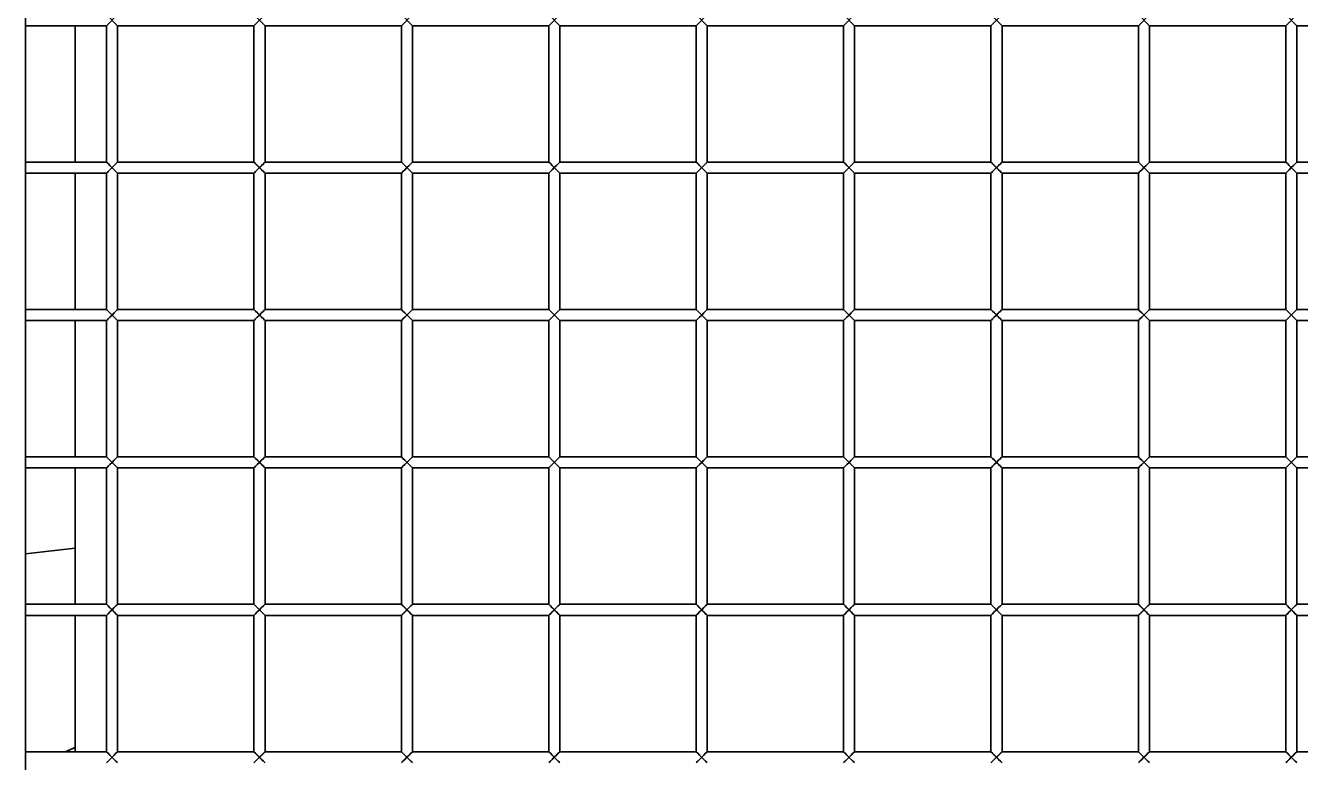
# Model space of a CAD drawing. Header units: millimetres. Extents: x 32496 to 166256, y 3504 to 23939.
# Drawn here: x 72119.5 to 72465.5, y 14009.7 to 14209.7 of the extents above; entities that cross this region are included whole.
import ezdxf

# ---------------------------------------------------------------- set-up
doc = ezdxf.new("R2010")
doc.units = ezdxf.units.MM
doc.layers.get('0').update_dxf_attribs({"lineweight": 35})

# ---------------------------------------------------------------- blocks, each defined once
blk = doc.blocks.new('8-1250')
at = {"linetype": 'Continuous'}
for p, q in [((-926.63, -32393.79), (-926.63, -33324.79)), ((-904.63, -32761.79), (-901.63, -32758.79)), ((-904.63, -32758.79), (-901.63, -32761.79)), ((-864.63, -32761.79), (-861.63, -32758.79)), ((-864.63, -32758.79), (-861.63, -32761.79)), ((-824.63, -32761.79), (-821.63, -32758.79)), ((-824.63, -32758.79), (-821.63, -32761.79)), ((-784.63, -32761.79), (-781.63, -32758.79)), ((-784.63, -32758.79), (-781.63, -32761.79)), ((-744.63, -32761.79), (-741.63, -32758.79)), ((-744.63, -32758.79), (-741.63, -32761.79)), ((-704.63, -32761.79), (-701.63, -32758.79)), ((-704.63, -32758.79), (-701.63, -32761.79)), ((-664.63, -32761.79), (-661.63, -32758.79)), ((-664.63, -32758.79), (-661.63, -32761.79)), ((-624.63, -32761.79), (-621.63, -32758.79)), ((-624.63, -32758.79), (-621.63, -32761.79)), ((-584.63, -32761.79), (-581.63, -32758.79)), ((-584.63, -32758.79), (-581.63, -32761.79)), ((-926.63, -32761.79), (-904.63, -32761.79)), ((-913.13, -32761.79), (-913.13, -32798.79)), ((-904.63, -32761.79), (-904.63, -32798.79)), ((-901.63, -32761.79), (-864.63, -32761.79)), ((-901.63, -32761.79), (-901.63, -32798.79)), ((-864.63, -32761.79), (-864.63, -32798.79)), ((-861.63, -32761.79), (-824.63, -32761.79)), ((-861.63, -32761.79), (-861.63, -32798.79)), ((-824.63, -32761.79), (-824.63, -32798.79)), ((-821.63, -32761.79), (-784.63, -32761.79)), ((-821.63, -32761.79), (-821.63, -32798.79)), ((-784.63, -32761.79), (-784.63, -32798.79)), ((-781.63, -32761.79), (-744.63, -32761.79)), ((-781.63, -32761.79), (-781.63, -32798.79)), ((-744.63, -32761.79), (-744.63, -32798.79)), ((-741.63, -32761.79), (-704.63, -32761.79)), ((-741.63, -32761.79), (-741.63, -32798.79)), ((-704.63, -32761.79), (-704.63, -32798.79)), ((-701.63, -32761.79), (-664.63, -32761.79)), ((-701.63, -32761.79), (-701.63, -32798.79)), ((-664.63, -32761.79), (-664.63, -32798.79)), ((-661.63, -32761.79), (-624.63, -32761.79)), ((-661.63, -32761.79), (-661.63, -32798.79)), ((-624.63, -32761.79), (-624.63, -32798.79)), ((-621.63, -32761.79), (-584.63, -32761.79)), ((-621.63, -32761.79), (-621.63, -32798.79)), ((-584.63, -32761.79), (-584.63, -32798.79)), ((-581.63, -32761.79), (-544.63, -32761.79)), ((-581.63, -32761.79), (-581.63, -32798.79)), ((-926.63, -32798.79), (-904.63, -32798.79)), ((-904.63, -32801.79), (-901.63, -32798.79)), ((-904.63, -32798.79), (-901.63, -32801.79)), ((-901.63, -32798.79), (-864.63, -32798.79)), ((-864.63, -32801.79), (-861.63, -32798.79)), ((-864.63, -32798.79), (-861.63, -32801.79)), ((-861.63, -32798.79), (-824.63, -32798.79)), ((-824.63, -32801.79), (-821.63, -32798.79)), ((-824.63, -32798.79), (-821.63, -32801.79)), ((-821.63, -32798.79), (-784.63, -32798.79)), ((-784.63, -32801.79), (-781.63, -32798.79)), ((-784.63, -32798.79), (-781.63, -32801.79)), ((-781.63, -32798.79), (-744.63, -32798.79)), ((-744.63, -32801.79), (-741.63, -32798.79)), ((-744.63, -32798.79), (-741.63, -32801.79)), ((-741.63, -32798.79), (-704.63, -32798.79)), ((-704.63, -32801.79), (-701.63, -32798.79)), ((-704.63, -32798.79), (-701.63, -32801.79)), ((-701.63, -32798.79), (-664.63, -32798.79)), ((-664.63, -32801.79), (-661.63, -32798.79)), ((-664.63, -32798.79), (-661.63, -32801.79)), ((-661.63, -32798.79), (-624.63, -32798.79)), ((-624.63, -32801.79), (-621.63, -32798.79)), ((-624.63, -32798.79), (-621.63, -32801.79)), ((-621.63, -32798.79), (-584.63, -32798.79)), ((-584.63, -32801.79), (-581.63, -32798.79)), ((-584.63, -32798.79), (-581.63, -32801.79)), ((-581.63, -32798.79), (-544.63, -32798.79)), ((-926.63, -32801.79), (-904.63, -32801.79)), ((-913.13, -32801.79), (-913.13, -32838.79)), ((-904.63, -32801.79), (-904.63, -32838.79)), ((-901.63, -32801.79), (-864.63, -32801.79)), ((-901.63, -32801.79), (-901.63, -32838.79)), ((-864.63, -32801.79), (-864.63, -32838.79)), ((-861.63, -32801.79), (-824.63, -32801.79)), ((-861.63, -32801.79), (-861.63, -32838.79)), ((-824.63, -32801.79), (-824.63, -32838.79)), ((-821.63, -32801.79), (-784.63, -32801.79)), ((-821.63, -32801.79), (-821.63, -32838.79)), ((-784.63, -32801.79), (-784.63, -32838.79)), ((-781.63, -32801.79), (-744.63, -32801.79)), ((-781.63, -32801.79), (-781.63, -32838.79)), ((-744.63, -32801.79), (-744.63, -32838.79)), ((-741.63, -32801.79), (-704.63, -32801.79)), ((-741.63, -32801.79), (-741.63, -32838.79)), ((-704.63, -32801.79), (-704.63, -32838.79)), ((-701.63, -32801.79), (-664.63, -32801.79)), ((-701.63, -32801.79), (-701.63, -32838.79)), ((-664.63, -32801.79), (-664.63, -32838.79)), ((-661.63, -32801.79), (-624.63, -32801.79)), ((-661.63, -32801.79), (-661.63, -32838.79)), ((-624.63, -32801.79), (-624.63, -32838.79)), ((-621.63, -32801.79), (-584.63, -32801.79)), ((-621.63, -32801.79), (-621.63, -32838.79)), ((-584.63, -32801.79), (-584.63, -32838.79)), ((-581.63, -32801.79), (-544.63, -32801.79)), ((-581.63, -32801.79), (-581.63, -32838.79)), ((-926.63, -32838.79), (-904.63, -32838.79)), ((-904.63, -32841.79), (-901.63, -32838.79)), ((-904.63, -32838.79), (-901.63, -32841.79)), ((-901.63, -32838.79), (-864.63, -32838.79)), ((-864.63, -32841.79), (-861.63, -32838.79)), ((-864.63, -32838.79), (-861.63, -32841.79)), ((-861.63, -32838.79), (-824.63, -32838.79)), ((-824.63, -32841.79), (-821.63, -32838.79)), ((-824.63, -32838.79), (-821.63, -32841.79)), ((-821.63, -32838.79), (-784.63, -32838.79)), ((-784.63, -32841.79), (-781.63, -32838.79)), ((-784.63, -32838.79), (-781.63, -32841.79)), ((-781.63, -32838.79), (-744.63, -32838.79)), ((-744.63, -32841.79), (-741.63, -32838.79)), ((-744.63, -32838.79), (-741.63, -32841.79)), ((-741.63, -32838.79), (-704.63, -32838.79)), ((-704.63, -32841.79), (-701.63, -32838.79)), ((-704.63, -32838.79), (-701.63, -32841.79)), ((-701.63, -32838.79), (-664.63, -32838.79)), ((-664.63, -32841.79), (-661.63, -32838.79)), ((-664.63, -32838.79), (-661.63, -32841.79)), ((-661.63, -32838.79), (-624.63, -32838.79)), ((-624.63, -32841.79), (-621.63, -32838.79)), ((-624.63, -32838.79), (-621.63, -32841.79)), ((-621.63, -32838.79), (-584.63, -32838.79)), ((-584.63, -32841.79), (-581.63, -32838.79)), ((-584.63, -32838.79), (-581.63, -32841.79)), ((-581.63, -32838.79), (-544.63, -32838.79)), ((-926.63, -32841.79), (-904.63, -32841.79)), ((-913.13, -32841.79), (-913.13, -32878.79)), ((-904.63, -32841.79), (-904.63, -32878.79)), ((-901.63, -32841.79), (-864.63, -32841.79)), ((-901.63, -32841.79), (-901.63, -32878.79)), ((-864.63, -32841.79), (-864.63, -32878.79)), ((-861.63, -32841.79), (-824.63, -32841.79)), ((-861.63, -32841.79), (-861.63, -32878.79)), ((-824.63, -32841.79), (-824.63, -32878.79)), ((-821.63, -32841.79), (-784.63, -32841.79)), ((-821.63, -32841.79), (-821.63, -32878.79)), ((-784.63, -32841.79), (-784.63, -32878.79)), ((-781.63, -32841.79), (-744.63, -32841.79)), ((-781.63, -32841.79), (-781.63, -32878.79)), ((-744.63, -32841.79), (-744.63, -32878.79)), ((-741.63, -32841.79), (-704.63, -32841.79)), ((-741.63, -32841.79), (-741.63, -32878.79)), ((-704.63, -32841.79), (-704.63, -32878.79)), ((-701.63, -32841.79), (-664.63, -32841.79)), ((-701.63, -32841.79), (-701.63, -32878.79)), ((-664.63, -32841.79), (-664.63, -32878.79)), ((-661.63, -32841.79), (-624.63, -32841.79)), ((-661.63, -32841.79), (-661.63, -32878.79)), ((-624.63, -32841.79), (-624.63, -32878.79)), ((-621.63, -32841.79), (-584.63, -32841.79)), ((-621.63, -32841.79), (-621.63, -32878.79)), ((-584.63, -32841.79), (-584.63, -32878.79)), ((-581.63, -32841.79), (-544.63, -32841.79)), ((-581.63, -32841.79), (-581.63, -32878.79)), ((-926.63, -32878.79), (-904.63, -32878.79)), ((-904.63, -32881.79), (-901.63, -32878.79)), ((-904.63, -32878.79), (-901.63, -32881.79)), ((-901.63, -32878.79), (-864.63, -32878.79)), ((-864.63, -32881.79), (-861.63, -32878.79)), ((-864.63, -32878.79), (-861.63, -32881.79)), ((-861.63, -32878.79), (-824.63, -32878.79)), ((-824.63, -32881.79), (-821.63, -32878.79)), ((-824.63, -32878.79), (-821.63, -32881.79)), ((-821.63, -32878.79), (-784.63, -32878.79)), ((-784.63, -32881.79), (-781.63, -32878.79)), ((-784.63, -32878.79), (-781.63, -32881.79)), ((-781.63, -32878.79), (-744.63, -32878.79)), ((-744.63, -32881.79), (-741.63, -32878.79)), ((-744.63, -32878.79), (-741.63, -32881.79)), ((-741.63, -32878.79), (-704.63, -32878.79)), ((-704.63, -32881.79), (-701.63, -32878.79)), ((-704.63, -32878.79), (-701.63, -32881.79)), ((-701.63, -32878.79), (-664.63, -32878.79)), ((-664.63, -32881.79), (-661.63, -32878.79)), ((-664.63, -32878.79), (-661.63, -32881.79)), ((-661.63, -32878.79), (-624.63, -32878.79)), ((-624.63, -32881.79), (-621.63, -32878.79)), ((-624.63, -32878.79), (-621.63, -32881.79)), ((-621.63, -32878.79), (-584.63, -32878.79)), ((-584.63, -32881.79), (-581.63, -32878.79)), ((-584.63, -32878.79), (-581.63, -32881.79)), ((-581.63, -32878.79), (-544.63, -32878.79)), ((-926.63, -32881.79), (-904.63, -32881.79)), ((-913.13, -32881.79), (-913.13, -32918.79)), ((-904.63, -32881.79), (-904.63, -32918.79)), ((-901.63, -32881.79), (-864.63, -32881.79)), ((-901.63, -32881.79), (-901.63, -32918.79)), ((-864.63, -32881.79), (-864.63, -32918.79)), ((-861.63, -32881.79), (-824.63, -32881.79)), ((-861.63, -32881.79), (-861.63, -32918.79)), ((-824.63, -32881.79), (-824.63, -32918.79)), ((-821.63, -32881.79), (-784.63, -32881.79)), ((-821.63, -32881.79), (-821.63, -32918.79)), ((-784.63, -32881.79), (-784.63, -32918.79)), ((-781.63, -32881.79), (-744.63, -32881.79)), ((-781.63, -32881.79), (-781.63, -32918.79)), ((-744.63, -32881.79), (-744.63, -32918.79)), ((-741.63, -32881.79), (-704.63, -32881.79)), ((-741.63, -32881.79), (-741.63, -32918.79)), ((-704.63, -32881.79), (-704.63, -32918.79)), ((-701.63, -32881.79), (-664.63, -32881.79)), ((-701.63, -32881.79), (-701.63, -32918.79)), ((-664.63, -32881.79), (-664.63, -32918.79)), ((-661.63, -32881.79), (-624.63, -32881.79)), ((-661.63, -32881.79), (-661.63, -32918.79)), ((-624.63, -32881.79), (-624.63, -32918.79)), ((-621.63, -32881.79), (-584.63, -32881.79)), ((-621.63, -32881.79), (-621.63, -32918.79)), ((-584.63, -32881.79), (-584.63, -32918.79)), ((-581.63, -32881.79), (-544.63, -32881.79)), ((-581.63, -32881.79), (-581.63, -32918.79)), ((-913.13, -32903.55), (-926.63, -32905.12)), ((-926.63, -32918.79), (-904.63, -32918.79)), ((-926.63, -32921.79), (-904.63, -32921.79)), ((-913.13, -32921.79), (-913.13, -32958.79)), ((-904.63, -32921.79), (-901.63, -32918.79)), ((-904.63, -32918.79), (-901.63, -32921.79)), ((-904.63, -32921.79), (-904.63, -32958.79)), ((-901.63, -32918.79), (-864.63, -32918.79)), ((-901.63, -32921.79), (-864.63, -32921.79)), ((-901.63, -32921.79), (-901.63, -32958.79)), ((-864.63, -32921.79), (-861.63, -32918.79)), ((-864.63, -32918.79), (-861.63, -32921.79)), ((-864.63, -32921.79), (-864.63, -32958.79)), ((-861.63, -32918.79), (-824.63, -32918.79)), ((-861.63, -32921.79), (-824.63, -32921.79)), ((-861.63, -32921.79), (-861.63, -32958.79)), ((-824.63, -32921.79), (-821.63, -32918.79)), ((-824.63, -32918.79), (-821.63, -32921.79)), ((-824.63, -32921.79), (-824.63, -32958.79)), ((-821.63, -32918.79), (-784.63, -32918.79)), ((-821.63, -32921.79), (-784.63, -32921.79)), ((-821.63, -32921.79), (-821.63, -32958.79)), ((-784.63, -32921.79), (-781.63, -32918.79)), ((-784.63, -32918.79), (-781.63, -32921.79)), ((-784.63, -32921.79), (-784.63, -32958.79)), ((-781.63, -32918.79), (-744.63, -32918.79)), ((-781.63, -32921.79), (-744.63, -32921.79)), ((-781.63, -32921.79), (-781.63, -32958.79)), ((-744.63, -32921.79), (-741.63, -32918.79)), ((-744.63, -32918.79), (-741.63, -32921.79)), ((-744.63, -32921.79), (-744.63, -32958.79)), ((-741.63, -32918.79), (-704.63, -32918.79)), ((-741.63, -32921.79), (-704.63, -32921.79)), ((-741.63, -32921.79), (-741.63, -32958.79)), ((-704.63, -32921.79), (-701.63, -32918.79)), ((-704.63, -32918.79), (-701.63, -32921.79)), ((-704.63, -32921.79), (-704.63, -32958.79)), ((-701.63, -32918.79), (-664.63, -32918.79)), ((-701.63, -32921.79), (-664.63, -32921.79)), ((-701.63, -32921.79), (-701.63, -32958.79)), ((-664.63, -32921.79), (-661.63, -32918.79)), ((-664.63, -32918.79), (-661.63, -32921.79)), ((-664.63, -32921.79), (-664.63, -32958.79)), ((-661.63, -32918.79), (-624.63, -32918.79)), ((-661.63, -32921.79), (-624.63, -32921.79)), ((-661.63, -32921.79), (-661.63, -32958.79)), ((-624.63, -32921.79), (-621.63, -32918.79)), ((-624.63, -32918.79), (-621.63, -32921.79)), ((-624.63, -32921.79), (-624.63, -32958.79)), ((-621.63, -32918.79), (-584.63, -32918.79)), ((-621.63, -32921.79), (-584.63, -32921.79)), ((-621.63, -32921.79), (-621.63, -32958.79)), ((-584.63, -32921.79), (-581.63, -32918.79)), ((-584.63, -32918.79), (-581.63, -32921.79)), ((-584.63, -32921.79), (-584.63, -32958.79)), ((-581.63, -32918.79), (-544.63, -32918.79)), ((-581.63, -32921.79), (-544.63, -32921.79)), ((-581.63, -32921.79), (-581.63, -32958.79)), ((-926.63, -32958.79), (-904.63, -32958.79)), ((-913.13, -32957.68), (-915.83, -32958.79)), ((-904.63, -32961.79), (-901.63, -32958.79)), ((-904.63, -32958.79), (-901.63, -32961.79)), ((-901.63, -32958.79), (-864.63, -32958.79)), ((-864.63, -32961.79), (-861.63, -32958.79)), ((-864.63, -32958.79), (-861.63, -32961.79)), ((-861.63, -32958.79), (-824.63, -32958.79)), ((-824.63, -32961.79), (-821.63, -32958.79)), ((-824.63, -32958.79), (-821.63, -32961.79)), ((-821.63, -32958.79), (-784.63, -32958.79)), ((-784.63, -32961.79), (-781.63, -32958.79)), ((-784.63, -32958.79), (-781.63, -32961.79)), ((-781.63, -32958.79), (-744.63, -32958.79)), ((-744.63, -32961.79), (-741.63, -32958.79)), ((-744.63, -32958.79), (-741.63, -32961.79)), ((-741.63, -32958.79), (-704.63, -32958.79)), ((-704.63, -32961.79), (-701.63, -32958.79)), ((-704.63, -32958.79), (-701.63, -32961.79)), ((-701.63, -32958.79), (-664.63, -32958.79)), ((-664.63, -32961.79), (-661.63, -32958.79)), ((-664.63, -32958.79), (-661.63, -32961.79)), ((-661.63, -32958.79), (-624.63, -32958.79)), ((-624.63, -32961.79), (-621.63, -32958.79)), ((-624.63, -32958.79), (-621.63, -32961.79)), ((-621.63, -32958.79), (-584.63, -32958.79)), ((-584.63, -32961.79), (-581.63, -32958.79)), ((-584.63, -32958.79), (-581.63, -32961.79)), ((-581.63, -32958.79), (-544.63, -32958.79))]:
    blk.add_line(p, q, dxfattribs=at)
for points in [[(-904.63, -32798.79), (-904.2, -32799.22), (-903.71, -32799.71), (-902.54, -32800.88)], [(-903.13, -32800.29), (-903.72, -32800.88), (-904.19, -32801.35), (-904.51, -32801.67)], [(-903.13, -32800.29), (-902.54, -32799.7), (-902.07, -32799.23), (-901.74, -32798.9)], [(-864.63, -32798.79), (-864.2, -32799.22), (-863.71, -32799.71), (-862.54, -32800.88)], [(-863.13, -32800.29), (-863.72, -32800.88), (-864.19, -32801.35), (-864.51, -32801.67)], [(-863.13, -32800.29), (-862.54, -32799.7), (-862.07, -32799.23), (-861.74, -32798.9)], [(-824.63, -32798.79), (-824.2, -32799.22), (-823.71, -32799.71), (-822.54, -32800.88)], [(-823.13, -32800.29), (-823.72, -32800.88), (-824.19, -32801.35), (-824.51, -32801.67)], [(-823.13, -32800.29), (-822.54, -32799.7), (-822.07, -32799.23), (-821.74, -32798.9)], [(-784.63, -32798.79), (-784.2, -32799.22), (-783.71, -32799.71), (-782.54, -32800.88)], [(-783.13, -32800.29), (-783.72, -32800.88), (-784.19, -32801.35), (-784.51, -32801.67)], [(-783.13, -32800.29), (-782.54, -32799.7), (-782.07, -32799.23), (-781.74, -32798.9)], [(-744.63, -32798.79), (-744.2, -32799.22), (-743.71, -32799.71), (-742.54, -32800.88)], [(-743.13, -32800.29), (-743.72, -32800.88), (-744.19, -32801.35), (-744.51, -32801.67)], [(-743.13, -32800.29), (-742.54, -32799.7), (-742.07, -32799.23), (-741.74, -32798.9)], [(-704.63, -32798.79), (-704.2, -32799.22), (-703.71, -32799.71), (-702.54, -32800.88)], [(-703.13, -32800.29), (-703.72, -32800.88), (-704.19, -32801.35), (-704.51, -32801.67)], [(-703.13, -32800.29), (-702.54, -32799.7), (-702.07, -32799.23), (-701.74, -32798.9)], [(-664.63, -32798.79), (-664.2, -32799.22), (-663.71, -32799.71), (-662.54, -32800.88)], [(-663.13, -32800.29), (-663.72, -32800.88), (-664.19, -32801.35), (-664.51, -32801.67)], [(-663.13, -32800.29), (-662.54, -32799.7), (-662.07, -32799.23), (-661.74, -32798.9)], [(-624.63, -32798.79), (-624.2, -32799.22), (-623.71, -32799.71), (-622.54, -32800.88)], [(-623.13, -32800.29), (-623.72, -32800.88), (-624.19, -32801.35), (-624.51, -32801.67)], [(-623.13, -32800.29), (-622.54, -32799.7), (-622.07, -32799.23), (-621.74, -32798.9)], [(-584.63, -32798.79), (-584.2, -32799.22), (-583.71, -32799.71), (-582.54, -32800.88)], [(-583.13, -32800.29), (-583.72, -32800.88), (-584.19, -32801.35), (-584.51, -32801.67)], [(-583.13, -32800.29), (-582.54, -32799.7), (-582.07, -32799.23), (-581.74, -32798.9)], [(-901.74, -32801.67), (-902.07, -32801.35), (-902.54, -32800.88)], [(-861.74, -32801.67), (-862.07, -32801.35), (-862.54, -32800.88)], [(-821.74, -32801.67), (-822.07, -32801.35), (-822.54, -32800.88)], [(-781.74, -32801.67), (-782.07, -32801.35), (-782.54, -32800.88)], [(-741.74, -32801.67), (-742.07, -32801.35), (-742.54, -32800.88)], [(-701.74, -32801.67), (-702.07, -32801.35), (-702.54, -32800.88)], [(-661.74, -32801.67), (-662.07, -32801.35), (-662.54, -32800.88)], [(-621.74, -32801.67), (-622.07, -32801.35), (-622.54, -32800.88)], [(-581.74, -32801.67), (-582.07, -32801.35), (-582.54, -32800.88)], [(-904.63, -32838.79), (-904.2, -32839.22), (-903.71, -32839.71), (-902.54, -32840.88)], [(-864.63, -32838.79), (-864.2, -32839.22), (-863.71, -32839.71), (-862.54, -32840.88)], [(-824.63, -32838.79), (-824.2, -32839.22), (-823.71, -32839.71), (-822.54, -32840.88)], [(-784.63, -32838.79), (-784.2, -32839.22), (-783.71, -32839.71), (-782.54, -32840.88)], [(-744.63, -32838.79), (-744.2, -32839.22), (-743.71, -32839.71), (-742.54, -32840.88)], [(-704.63, -32838.79), (-704.2, -32839.22), (-703.71, -32839.71), (-702.54, -32840.88)], [(-664.63, -32838.79), (-664.2, -32839.22), (-663.71, -32839.71), (-662.54, -32840.88)], [(-624.63, -32838.79), (-624.2, -32839.22), (-623.71, -32839.71), (-622.54, -32840.88)], [(-584.63, -32838.79), (-584.2, -32839.22), (-583.71, -32839.71), (-582.54, -32840.88)], [(-903.13, -32840.29), (-903.72, -32840.88), (-904.19, -32841.35), (-904.51, -32841.67)], [(-903.13, -32840.29), (-902.54, -32839.7), (-902.07, -32839.23), (-901.74, -32838.9)], [(-901.74, -32841.67), (-902.07, -32841.35), (-902.54, -32840.88)], [(-863.13, -32840.29), (-863.72, -32840.88), (-864.19, -32841.35), (-864.51, -32841.67)], [(-863.13, -32840.29), (-862.54, -32839.7), (-862.07, -32839.23), (-861.74, -32838.9)], [(-861.74, -32841.67), (-862.07, -32841.35), (-862.54, -32840.88)], [(-823.13, -32840.29), (-823.72, -32840.88), (-824.19, -32841.35), (-824.51, -32841.67)], [(-823.13, -32840.29), (-822.54, -32839.7), (-822.07, -32839.23), (-821.74, -32838.9)], [(-821.74, -32841.67), (-822.07, -32841.35), (-822.54, -32840.88)], [(-783.13, -32840.29), (-783.72, -32840.88), (-784.19, -32841.35), (-784.51, -32841.67)], [(-783.13, -32840.29), (-782.54, -32839.7), (-782.07, -32839.23), (-781.74, -32838.9)], [(-781.74, -32841.67), (-782.07, -32841.35), (-782.54, -32840.88)], [(-743.13, -32840.29), (-743.72, -32840.88), (-744.19, -32841.35), (-744.51, -32841.67)], [(-743.13, -32840.29), (-742.54, -32839.7), (-742.07, -32839.23), (-741.74, -32838.9)], [(-741.74, -32841.67), (-742.07, -32841.35), (-742.54, -32840.88)], [(-703.13, -32840.29), (-703.72, -32840.88), (-704.19, -32841.35), (-704.51, -32841.67)], [(-703.13, -32840.29), (-702.54, -32839.7), (-702.07, -32839.23), (-701.74, -32838.9)], [(-701.74, -32841.67), (-702.07, -32841.35), (-702.54, -32840.88)], [(-663.13, -32840.29), (-663.72, -32840.88), (-664.19, -32841.35), (-664.51, -32841.67)], [(-663.13, -32840.29), (-662.54, -32839.7), (-662.07, -32839.23), (-661.74, -32838.9)], [(-661.74, -32841.67), (-662.07, -32841.35), (-662.54, -32840.88)], [(-623.13, -32840.29), (-623.72, -32840.88), (-624.19, -32841.35), (-624.51, -32841.67)], [(-623.13, -32840.29), (-622.54, -32839.7), (-622.07, -32839.23), (-621.74, -32838.9)], [(-621.74, -32841.67), (-622.07, -32841.35), (-622.54, -32840.88)], [(-583.13, -32840.29), (-583.72, -32840.88), (-584.19, -32841.35), (-584.51, -32841.67)], [(-583.13, -32840.29), (-582.54, -32839.7), (-582.07, -32839.23), (-581.74, -32838.9)], [(-581.74, -32841.67), (-582.07, -32841.35), (-582.54, -32840.88)], [(-904.63, -32878.79), (-904.2, -32879.22), (-903.71, -32879.71), (-902.54, -32880.88)], [(-903.13, -32880.29), (-903.72, -32880.88), (-904.19, -32881.35), (-904.51, -32881.67)], [(-903.13, -32880.29), (-902.54, -32879.7), (-902.07, -32879.23), (-901.74, -32878.9)], [(-864.63, -32878.79), (-864.2, -32879.22), (-863.71, -32879.71), (-862.54, -32880.88)], [(-863.13, -32880.29), (-863.72, -32880.88), (-864.19, -32881.35), (-864.51, -32881.67)], [(-863.13, -32880.29), (-862.54, -32879.7), (-862.07, -32879.23), (-861.74, -32878.9)], [(-824.63, -32878.79), (-824.2, -32879.22), (-823.71, -32879.71), (-822.54, -32880.88)], [(-823.13, -32880.29), (-823.72, -32880.88), (-824.19, -32881.35), (-824.51, -32881.67)], [(-823.13, -32880.29), (-822.54, -32879.7), (-822.07, -32879.23), (-821.74, -32878.9)], [(-784.63, -32878.79), (-784.2, -32879.22), (-783.71, -32879.71), (-782.54, -32880.88)], [(-783.13, -32880.29), (-783.72, -32880.88), (-784.19, -32881.35), (-784.51, -32881.67)], [(-783.13, -32880.29), (-782.54, -32879.7), (-782.07, -32879.23), (-781.74, -32878.9)], [(-744.63, -32878.79), (-744.2, -32879.22), (-743.71, -32879.71), (-742.54, -32880.88)], [(-743.13, -32880.29), (-743.72, -32880.88), (-744.19, -32881.35), (-744.51, -32881.67)], [(-743.13, -32880.29), (-742.54, -32879.7), (-742.07, -32879.23), (-741.74, -32878.9)], [(-704.63, -32878.79), (-704.2, -32879.22), (-703.71, -32879.71), (-702.54, -32880.88)], [(-703.13, -32880.29), (-703.72, -32880.88), (-704.19, -32881.35), (-704.51, -32881.67)], [(-703.13, -32880.29), (-702.54, -32879.7), (-702.07, -32879.23), (-701.74, -32878.9)], [(-664.63, -32878.79), (-664.2, -32879.22), (-663.71, -32879.71), (-662.54, -32880.88)], [(-663.13, -32880.29), (-663.72, -32880.88), (-664.19, -32881.35), (-664.51, -32881.67)], [(-663.13, -32880.29), (-662.54, -32879.7), (-662.07, -32879.23), (-661.74, -32878.9)], [(-624.63, -32878.79), (-624.2, -32879.22), (-623.71, -32879.71), (-622.54, -32880.88)], [(-623.13, -32880.29), (-623.72, -32880.88), (-624.19, -32881.35), (-624.51, -32881.67)], [(-623.13, -32880.29), (-622.54, -32879.7), (-622.07, -32879.23), (-621.74, -32878.9)], [(-584.63, -32878.79), (-584.2, -32879.22), (-583.71, -32879.71), (-582.54, -32880.88)], [(-583.13, -32880.29), (-583.72, -32880.88), (-584.19, -32881.35), (-584.51, -32881.67)], [(-583.13, -32880.29), (-582.54, -32879.7), (-582.07, -32879.23), (-581.74, -32878.9)], [(-901.74, -32881.67), (-902.07, -32881.35), (-902.54, -32880.88)], [(-861.74, -32881.67), (-862.07, -32881.35), (-862.54, -32880.88)], [(-821.74, -32881.67), (-822.07, -32881.35), (-822.54, -32880.88)], [(-781.74, -32881.67), (-782.07, -32881.35), (-782.54, -32880.88)], [(-741.74, -32881.67), (-742.07, -32881.35), (-742.54, -32880.88)], [(-701.74, -32881.67), (-702.07, -32881.35), (-702.54, -32880.88)], [(-661.74, -32881.67), (-662.07, -32881.35), (-662.54, -32880.88)], [(-621.74, -32881.67), (-622.07, -32881.35), (-622.54, -32880.88)], [(-581.74, -32881.67), (-582.07, -32881.35), (-582.54, -32880.88)], [(-904.63, -32918.79), (-904.2, -32919.22), (-903.71, -32919.71), (-902.54, -32920.88)], [(-903.13, -32920.29), (-903.72, -32920.88), (-904.19, -32921.35), (-904.51, -32921.67)], [(-903.13, -32920.29), (-902.54, -32919.7), (-902.07, -32919.23), (-901.74, -32918.9)], [(-901.74, -32921.67), (-902.07, -32921.35), (-902.54, -32920.88)], [(-864.63, -32918.79), (-864.2, -32919.22), (-863.71, -32919.71), (-862.54, -32920.88)], [(-863.13, -32920.29), (-863.72, -32920.88), (-864.19, -32921.35), (-864.51, -32921.67)], [(-863.13, -32920.29), (-862.54, -32919.7), (-862.07, -32919.23), (-861.74, -32918.9)], [(-861.74, -32921.67), (-862.07, -32921.35), (-862.54, -32920.88)], [(-824.63, -32918.79), (-824.2, -32919.22), (-823.71, -32919.71), (-822.54, -32920.88)], [(-823.13, -32920.29), (-823.72, -32920.88), (-824.19, -32921.35), (-824.51, -32921.67)], [(-823.13, -32920.29), (-822.54, -32919.7), (-822.07, -32919.23), (-821.74, -32918.9)], [(-821.74, -32921.67), (-822.07, -32921.35), (-822.54, -32920.88)], [(-784.63, -32918.79), (-784.2, -32919.22), (-783.71, -32919.71), (-782.54, -32920.88)], [(-783.13, -32920.29), (-783.72, -32920.88), (-784.19, -32921.35), (-784.51, -32921.67)], [(-783.13, -32920.29), (-782.54, -32919.7), (-782.07, -32919.23), (-781.74, -32918.9)], [(-781.74, -32921.67), (-782.07, -32921.35), (-782.54, -32920.88)], [(-744.63, -32918.79), (-744.2, -32919.22), (-743.71, -32919.71), (-742.54, -32920.88)], [(-743.13, -32920.29), (-743.72, -32920.88), (-744.19, -32921.35), (-744.51, -32921.67)], [(-743.13, -32920.29), (-742.54, -32919.7), (-742.07, -32919.23), (-741.74, -32918.9)], [(-741.74, -32921.67), (-742.07, -32921.35), (-742.54, -32920.88)], [(-704.63, -32918.79), (-704.2, -32919.22), (-703.71, -32919.71), (-702.54, -32920.88)], [(-703.13, -32920.29), (-703.72, -32920.88), (-704.19, -32921.35), (-704.51, -32921.67)], [(-703.13, -32920.29), (-702.54, -32919.7), (-702.07, -32919.23), (-701.74, -32918.9)], [(-701.74, -32921.67), (-702.07, -32921.35), (-702.54, -32920.88)], [(-664.63, -32918.79), (-664.2, -32919.22), (-663.71, -32919.71), (-662.54, -32920.88)], [(-663.13, -32920.29), (-663.72, -32920.88), (-664.19, -32921.35), (-664.51, -32921.67)], [(-663.13, -32920.29), (-662.54, -32919.7), (-662.07, -32919.23), (-661.74, -32918.9)], [(-661.74, -32921.67), (-662.07, -32921.35), (-662.54, -32920.88)], [(-624.63, -32918.79), (-624.2, -32919.22), (-623.71, -32919.71), (-622.54, -32920.88)], [(-623.13, -32920.29), (-623.72, -32920.88), (-624.19, -32921.35), (-624.51, -32921.67)], [(-623.13, -32920.29), (-622.54, -32919.7), (-622.07, -32919.23), (-621.74, -32918.9)], [(-621.74, -32921.67), (-622.07, -32921.35), (-622.54, -32920.88)], [(-584.63, -32918.79), (-584.2, -32919.22), (-583.71, -32919.71), (-582.54, -32920.88)], [(-583.13, -32920.29), (-583.72, -32920.88), (-584.19, -32921.35), (-584.51, -32921.67)], [(-583.13, -32920.29), (-582.54, -32919.7), (-582.07, -32919.23), (-581.74, -32918.9)], [(-581.74, -32921.67), (-582.07, -32921.35), (-582.54, -32920.88)], [(-904.63, -32958.79), (-904.2, -32959.22), (-903.71, -32959.71), (-902.54, -32960.88)], [(-903.13, -32960.29), (-902.54, -32959.7), (-902.07, -32959.23), (-901.74, -32958.9)], [(-864.63, -32958.79), (-864.2, -32959.22), (-863.71, -32959.71), (-862.54, -32960.88)], [(-863.13, -32960.29), (-862.54, -32959.7), (-862.07, -32959.23), (-861.74, -32958.9)], [(-824.63, -32958.79), (-824.2, -32959.22), (-823.71, -32959.71), (-822.54, -32960.88)], [(-823.13, -32960.29), (-822.54, -32959.7), (-822.07, -32959.23), (-821.74, -32958.9)], [(-784.63, -32958.79), (-784.2, -32959.22), (-783.71, -32959.71), (-782.54, -32960.88)], [(-783.13, -32960.29), (-782.54, -32959.7), (-782.07, -32959.23), (-781.74, -32958.9)], [(-744.63, -32958.79), (-744.2, -32959.22), (-743.71, -32959.71), (-742.54, -32960.88)], [(-743.13, -32960.29), (-742.54, -32959.7), (-742.07, -32959.23), (-741.74, -32958.9)], [(-704.63, -32958.79), (-704.2, -32959.22), (-703.71, -32959.71), (-702.54, -32960.88)], [(-703.13, -32960.29), (-702.54, -32959.7), (-702.07, -32959.23), (-701.74, -32958.9)], [(-664.63, -32958.79), (-664.2, -32959.22), (-663.71, -32959.71), (-662.54, -32960.88)], [(-663.13, -32960.29), (-662.54, -32959.7), (-662.07, -32959.23), (-661.74, -32958.9)], [(-624.63, -32958.79), (-624.2, -32959.22), (-623.71, -32959.71), (-622.54, -32960.88)], [(-623.13, -32960.29), (-622.54, -32959.7), (-622.07, -32959.23), (-621.74, -32958.9)], [(-584.63, -32958.79), (-584.2, -32959.22), (-583.71, -32959.71), (-582.54, -32960.88)], [(-583.13, -32960.29), (-582.54, -32959.7), (-582.07, -32959.23), (-581.74, -32958.9)], [(-903.13, -32960.29), (-903.72, -32960.88), (-904.19, -32961.35), (-904.51, -32961.67)], [(-901.74, -32961.67), (-902.07, -32961.35), (-902.54, -32960.88)], [(-863.13, -32960.29), (-863.72, -32960.88), (-864.19, -32961.35), (-864.51, -32961.67)], [(-861.74, -32961.67), (-862.07, -32961.35), (-862.54, -32960.88)], [(-823.13, -32960.29), (-823.72, -32960.88), (-824.19, -32961.35), (-824.51, -32961.67)], [(-821.74, -32961.67), (-822.07, -32961.35), (-822.54, -32960.88)], [(-783.13, -32960.29), (-783.72, -32960.88), (-784.19, -32961.35), (-784.51, -32961.67)], [(-781.74, -32961.67), (-782.07, -32961.35), (-782.54, -32960.88)], [(-743.13, -32960.29), (-743.72, -32960.88), (-744.19, -32961.35), (-744.51, -32961.67)], [(-741.74, -32961.67), (-742.07, -32961.35), (-742.54, -32960.88)], [(-703.13, -32960.29), (-703.72, -32960.88), (-704.19, -32961.35), (-704.51, -32961.67)], [(-701.74, -32961.67), (-702.07, -32961.35), (-702.54, -32960.88)], [(-663.13, -32960.29), (-663.72, -32960.88), (-664.19, -32961.35), (-664.51, -32961.67)], [(-661.74, -32961.67), (-662.07, -32961.35), (-662.54, -32960.88)], [(-623.13, -32960.29), (-623.72, -32960.88), (-624.19, -32961.35), (-624.51, -32961.67)], [(-621.74, -32961.67), (-622.07, -32961.35), (-622.54, -32960.88)], [(-583.13, -32960.29), (-583.72, -32960.88), (-584.19, -32961.35), (-584.51, -32961.67)], [(-581.74, -32961.67), (-582.07, -32961.35), (-582.54, -32960.88)]]:
    blk.add_lwpolyline(points, dxfattribs=at)

msp = doc.modelspace()

# ---------------------------------------------------------------- block references
at = {"color": 6}
msp.add_blockref('8-1250', (73046.131, 46971.457), dxfattribs=at)

doc.saveas('drawing.dxf')
